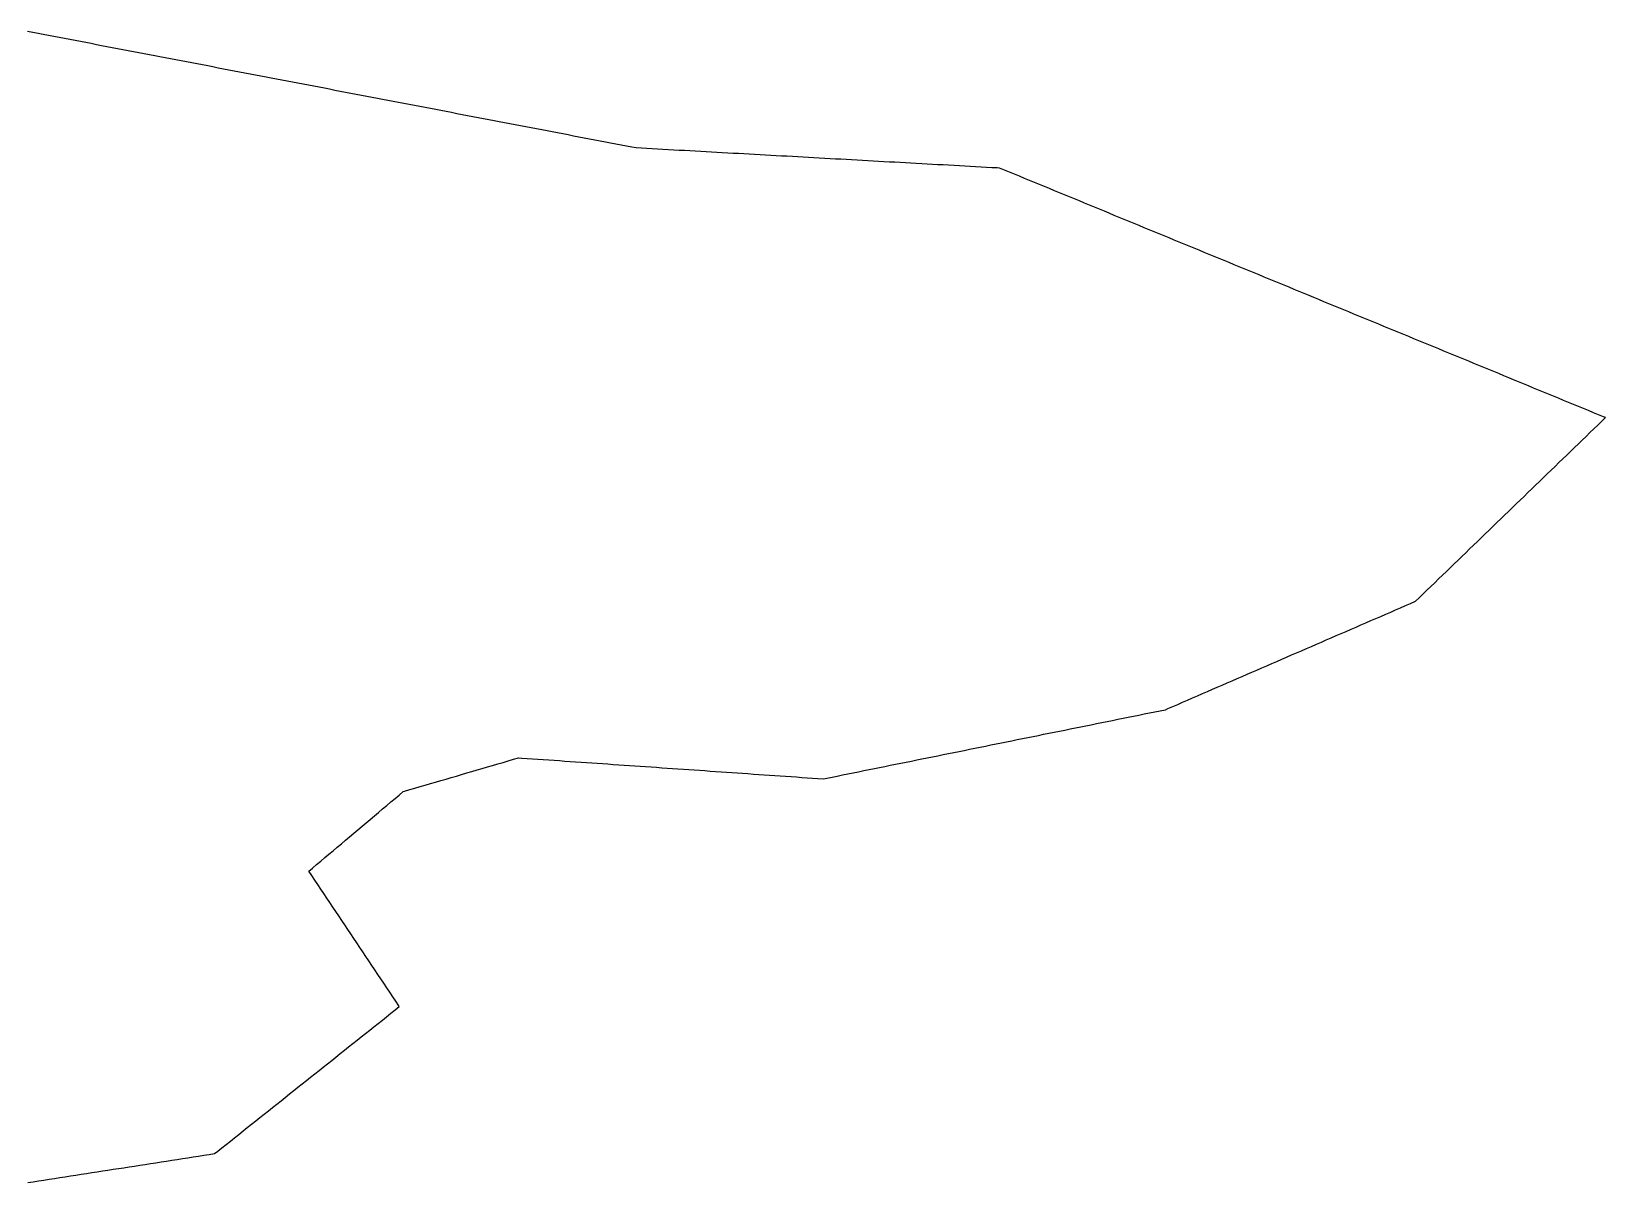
# Model space of a CAD drawing. Header units: millimetres. Extents: x 230 to 3347, y 514 to 5196.
# Drawn here: x 2597.2 to 2888.8, y 648 to 861.2 of the extents above; entities that cross this region are included whole.
import ezdxf

# ---------------------------------------------------------------- set-up
doc = ezdxf.new("R2010")
doc.units = ezdxf.units.MM
doc.layers.add('ALL_ISLANDS', color=7, linetype='Continuous')
doc.layers.add('OUTLINE_ISLAND_01', color=7, linetype='Continuous')

msp = doc.modelspace()

# ---------------------------------------------------------------- linework, layer by layer
at = {"layer": 'ALL_ISLANDS'}
msp.add_lwpolyline([(2596.5462, 648.0068), (2597.5344, 648.1596), (2598.5227, 648.3125), (2599.5109, 648.4654), (2600.4992, 648.6183), (2601.4874, 648.7711), (2602.4757, 648.924), (2603.4639, 649.0769), (2604.4522, 649.2297), (2605.4404, 649.3826), (2606.4286, 649.5355), (2607.4169, 649.6883), (2608.4051, 649.8412), (2609.3934, 649.9941), (2610.3816, 650.1469), (2611.3699, 650.2998), (2612.3581, 650.4527), (2613.3464, 650.6055), (2614.3346, 650.7584), (2615.3229, 650.9113), (2616.3111, 651.0641), (2617.2994, 651.217), (2618.2876, 651.3699), (2619.2759, 651.5227), (2620.2641, 651.6756), (2621.2523, 651.8285), (2622.2406, 651.9813), (2623.2288, 652.1342), (2624.2171, 652.2871), (2625.2053, 652.4399), (2626.1936, 652.5928), (2627.1818, 652.7457), (2628.1701, 652.8985), (2629.1583, 653.0514), (2630.1466, 653.2043), (2631.1348, 653.3571), (2631.7124, 653.817), (2632.4947, 654.4399), (2633.2771, 655.0627), (2634.0594, 655.6856), (2634.8417, 656.3085), (2635.624, 656.9314), (2636.4064, 657.5542), (2637.1887, 658.1771), (2637.971, 658.8), (2638.7533, 659.4228), (2639.5357, 660.0457), (2640.318, 660.6686), (2641.1003, 661.2915), (2641.8826, 661.9143), (2642.665, 662.5372), (2643.4473, 663.1601), (2644.2296, 663.7829), (2645.0119, 664.4058), (2645.7943, 665.0287), (2646.5766, 665.6515), (2647.3589, 666.2744), (2648.1412, 666.8973), (2648.9236, 667.5202), (2649.7059, 668.143), (2650.4882, 668.7659), (2651.2705, 669.3888), (2652.0529, 670.0116), (2652.8352, 670.6345), (2653.6175, 671.2574), (2654.3998, 671.8803), (2655.1822, 672.5031), (2655.9645, 673.126), (2656.7468, 673.7489), (2657.5291, 674.3717), (2658.3115, 674.9946), (2659.0938, 675.6175), (2659.8761, 676.2404), (2660.6584, 676.8632), (2661.4408, 677.4861), (2662.2231, 678.109), (2663.0054, 678.7318), (2663.7877, 679.3547), (2664.5701, 679.9776), (2665.3524, 680.6004), (2665.2531, 680.7491), (2664.6979, 681.5808), (2664.1426, 682.4125), (2663.5874, 683.2441), (2663.0321, 684.0758), (2662.4768, 684.9075), (2661.9216, 685.7392), (2661.3663, 686.5708), (2660.8111, 687.4025), (2660.2558, 688.2342), (2659.7005, 689.0659), (2659.1453, 689.8975), (2658.59, 690.7292), (2658.0348, 691.5609), (2657.4795, 692.3926), (2656.9242, 693.2243), (2656.369, 694.0559), (2655.8137, 694.8876), (2655.2585, 695.7193), (2654.7032, 696.551), (2654.1479, 697.3826), (2653.5927, 698.2143), (2653.0374, 699.046), (2652.4822, 699.8777), (2651.9269, 700.7094), (2651.3717, 701.541), (2650.8164, 702.3727), (2650.2611, 703.2044), (2649.7059, 704.0361), (2649.1506, 704.8677), (2648.5954, 705.6994), (2649.2647, 706.2632), (2650.0295, 706.9074), (2650.7944, 707.5516), (2651.5592, 708.1958), (2652.324, 708.84), (2653.0889, 709.4842), (2653.8537, 710.1285), (2654.6186, 710.7727), (2655.3834, 711.4169), (2656.1483, 712.0611), (2656.9131, 712.7053), (2657.678, 713.3495), (2658.4428, 713.9937), (2659.2076, 714.638), (2659.9725, 715.2822), (2660.7373, 715.9264), (2661.5022, 716.5706), (2662.267, 717.2148), (2663.0319, 717.859), (2663.7967, 718.5033), (2664.5616, 719.1475), (2665.3264, 719.7917), (2666.0912, 720.4359), (2666.3291, 720.5055), (2667.2888, 720.7864), (2668.2485, 721.0674), (2669.2082, 721.3483), (2670.168, 721.6292), (2671.1277, 721.9101), (2672.0874, 722.1911), (2673.0472, 722.472), (2674.0069, 722.7529), (2674.9666, 723.0339), (2675.9263, 723.3148), (2676.8861, 723.5957), (2677.8458, 723.8766), (2678.8055, 724.1576), (2679.7653, 724.4385), (2680.725, 724.7194), (2681.6847, 725.0003), (2682.6444, 725.2813), (2683.6042, 725.5622), (2684.5639, 725.8431), (2685.5236, 726.124), (2686.4834, 726.405), (2687.4431, 726.6859), (2688.0377, 726.6449), (2689.0353, 726.5761), (2690.033, 726.5073), (2691.0306, 726.4386), (2692.0282, 726.3698), (2693.0259, 726.301), (2694.0235, 726.2322), (2695.0211, 726.1634), (2696.0187, 726.0947), (2697.0164, 726.0259), (2698.014, 725.9571), (2699.0116, 725.8883), (2700.0093, 725.8195), (2701.0069, 725.7507), (2702.0045, 725.682), (2703.0022, 725.6132), (2703.9998, 725.5444), (2704.9974, 725.4756), (2705.9951, 725.4068), (2706.9927, 725.3381), (2707.9903, 725.2693), (2708.988, 725.2005), (2709.9856, 725.1317), (2710.9832, 725.0629), (2711.9809, 724.9941), (2712.9785, 724.9254), (2713.9761, 724.8566), (2714.9738, 724.7878), (2715.9714, 724.719), (2716.969, 724.6502), (2717.9666, 724.5815), (2718.9643, 724.5127), (2719.9619, 724.4439), (2720.9595, 724.3751), (2721.9572, 724.3063), (2722.9548, 724.2375), (2723.9524, 724.1688), (2724.9501, 724.1), (2725.9477, 724.0312), (2726.9453, 723.9624), (2727.943, 723.8936), (2728.9406, 723.8249), (2729.9382, 723.7561), (2730.9359, 723.6873), (2731.9335, 723.6185), (2732.9311, 723.5497), (2733.9288, 723.4809), (2734.9264, 723.4122), (2735.924, 723.3434), (2736.9217, 723.2746), (2737.9193, 723.2058), (2738.9169, 723.137), (2739.9145, 723.0683), (2740.9122, 722.9995), (2741.9098, 722.9307), (2742.9074, 722.8619), (2743.9051, 722.7931), (2744.5285, 722.9192), (2745.5087, 723.1173), (2746.4888, 723.3154), (2747.469, 723.5136), (2748.4492, 723.7117), (2749.4293, 723.9099), (2750.4095, 724.108), (2751.3897, 724.3062), (2752.3699, 724.5043), (2753.35, 724.7025), (2754.3302, 724.9006), (2755.3104, 725.0988), (2756.2906, 725.2969), (2757.2707, 725.4951), (2758.2509, 725.6932), (2759.2311, 725.8913), (2760.2112, 726.0895), (2761.1914, 726.2876), (2762.1716, 726.4858), (2763.1518, 726.6839), (2764.1319, 726.8821), (2765.1121, 727.0802), (2766.0923, 727.2784), (2767.0725, 727.4765), (2768.0526, 727.6747), (2769.0328, 727.8728), (2770.013, 728.071), (2770.9931, 728.2691), (2771.9733, 728.4672), (2772.9535, 728.6654), (2773.9337, 728.8635), (2774.9138, 729.0617), (2775.894, 729.2598), (2776.8742, 729.458), (2777.8543, 729.6561), (2778.8345, 729.8543), (2779.8147, 730.0524), (2780.7949, 730.2506), (2781.775, 730.4487), (2782.7552, 730.6469), (2783.7354, 730.845), (2784.7156, 731.0431), (2785.6957, 731.2413), (2786.6759, 731.4394), (2787.6561, 731.6376), (2788.6362, 731.8357), (2789.6164, 732.0339), (2790.5966, 732.232), (2791.5768, 732.4302), (2792.5569, 732.6283), (2793.5371, 732.8265), (2794.5173, 733.0246), (2795.4975, 733.2227), (2796.4776, 733.4209), (2797.4578, 733.619), (2798.438, 733.8172), (2799.4181, 734.0153), (2800.3983, 734.2135), (2801.3785, 734.4116), (2802.3587, 734.6098), (2803.3388, 734.8079), (2804.319, 735.0061), (2805.2992, 735.2042), (2806.2794, 735.4024), (2807.2595, 735.6005), (2807.7086, 735.7951), (2808.6261, 736.1927), (2809.5436, 736.5904), (2810.4612, 736.988), (2811.3787, 737.3857), (2812.2963, 737.7833), (2813.2138, 738.1809), (2814.1314, 738.5786), (2815.0489, 738.9762), (2815.9664, 739.3738), (2816.884, 739.7715), (2817.8015, 740.1691), (2818.7191, 740.5668), (2819.6366, 740.9644), (2820.5542, 741.362), (2821.4717, 741.7597), (2822.3892, 742.1573), (2823.3068, 742.555), (2824.2243, 742.9526), (2825.1419, 743.3502), (2826.0594, 743.7479), (2826.9769, 744.1455), (2827.8945, 744.5432), (2828.812, 744.9408), (2829.7296, 745.3384), (2830.6471, 745.7361), (2831.5647, 746.1337), (2832.4822, 746.5313), (2833.3997, 746.929), (2834.3173, 747.3266), (2835.2348, 747.7243), (2836.1524, 748.1219), (2837.0699, 748.5195), (2837.9875, 748.9172), (2838.905, 749.3148), (2839.8225, 749.7125), (2840.7401, 750.1101), (2841.6576, 750.5077), (2842.5752, 750.9054), (2843.4927, 751.303), (2844.4102, 751.7006), (2845.3278, 752.0983), (2846.2453, 752.4959), (2847.1629, 752.8936), (2848.0804, 753.2912), (2848.998, 753.6888), (2849.9155, 754.0865), (2850.833, 754.4841), (2851.7506, 754.8818), (2852.6681, 755.2794), (2853.5857, 755.677), (2854.2814, 756.3495), (2855.0004, 757.0444), (2855.7195, 757.7394), (2856.4385, 758.4344), (2857.1575, 759.1294), (2857.8766, 759.8243), (2858.5956, 760.5193), (2859.3146, 761.2143), (2860.0337, 761.9092), (2860.7527, 762.6042), (2861.4718, 763.2992), (2862.1908, 763.9942), (2862.9098, 764.6891), (2863.6289, 765.3841), (2864.3479, 766.0791), (2865.0669, 766.7741), (2865.786, 767.469), (2866.505, 768.164), (2867.2241, 768.859), (2867.9431, 769.5539), (2868.6621, 770.2489), (2869.3812, 770.9439), (2870.1002, 771.6389), (2870.8192, 772.3338), (2871.5383, 773.0288), (2872.2573, 773.7238), (2872.9763, 774.4187), (2873.6954, 775.1137), (2874.4144, 775.8087), (2875.1335, 776.5037), (2875.8525, 777.1986), (2876.5715, 777.8936), (2877.2906, 778.5886), (2878.0096, 779.2835), (2878.7286, 779.9785), (2879.4477, 780.6735), (2880.1667, 781.3685), (2880.8858, 782.0634), (2881.6048, 782.7584), (2882.3238, 783.4534), (2883.0429, 784.1484), (2883.7619, 784.8433), (2884.4809, 785.5383), (2885.2, 786.2333), (2885.919, 786.9282), (2886.638, 787.6232), (2887.3571, 788.3182), (2888.0761, 789.0132), (2888.7952, 789.7081), (2888.4231, 789.8613), (2887.4984, 790.2421), (2886.5737, 790.6228), (2885.649, 791.0036), (2884.7243, 791.3843), (2883.7997, 791.7651), (2882.875, 792.1458), (2881.9503, 792.5266), (2881.0256, 792.9073), (2880.1009, 793.2881), (2879.1763, 793.6688), (2878.2516, 794.0495), (2877.3269, 794.4303), (2876.4022, 794.811), (2875.4775, 795.1918), (2874.5529, 795.5725), (2873.6282, 795.9533), (2872.7035, 796.334), (2871.7788, 796.7148), (2870.8541, 797.0955), (2869.9295, 797.4763), (2869.0048, 797.857), (2868.0801, 798.2377), (2867.1554, 798.6185), (2866.2307, 798.9992), (2865.3061, 799.38), (2864.3814, 799.7607), (2863.4567, 800.1415), (2862.532, 800.5222), (2861.6073, 800.903), (2860.6827, 801.2837), (2859.758, 801.6645), (2858.8333, 802.0452), (2857.9086, 802.4259), (2856.984, 802.8067), (2856.0593, 803.1874), (2855.1346, 803.5682), (2854.2099, 803.9489), (2853.2852, 804.3297), (2852.3606, 804.7104), (2851.4359, 805.0912), (2850.5112, 805.4719), (2849.5865, 805.8527), (2848.6618, 806.2334), (2847.7372, 806.6141), (2846.8125, 806.9949), (2845.8878, 807.3756), (2844.9631, 807.7564), (2844.0384, 808.1371), (2843.1138, 808.5179), (2842.1891, 808.8986), (2841.2644, 809.2794), (2840.3397, 809.6601), (2839.415, 810.0409), (2838.4904, 810.4216), (2837.5657, 810.8023), (2836.641, 811.1831), (2835.7163, 811.5638), (2834.7916, 811.9446), (2833.867, 812.3253), (2832.9423, 812.7061), (2832.0176, 813.0868), (2831.0929, 813.4676), (2830.1682, 813.8483), (2829.2436, 814.2291), (2828.3189, 814.6098), (2827.3942, 814.9905), (2826.4695, 815.3713), (2825.5448, 815.752), (2824.6202, 816.1328), (2823.6955, 816.5135), (2822.7708, 816.8943), (2821.8461, 817.275), (2820.9214, 817.6558), (2819.9968, 818.0365), (2819.0721, 818.4173), (2818.1474, 818.798), (2817.2227, 819.1787), (2816.298, 819.5595), (2815.3734, 819.9402), (2814.4487, 820.321), (2813.524, 820.7017), (2812.5993, 821.0825), (2811.6746, 821.4632), (2810.75, 821.844), (2809.8253, 822.2247), (2808.9006, 822.6055), (2807.9759, 822.9862), (2807.0512, 823.3669), (2806.1266, 823.7477), (2805.2019, 824.1284), (2804.2772, 824.5092), (2803.3525, 824.8899), (2802.4278, 825.2707), (2801.5032, 825.6514), (2800.5785, 826.0322), (2799.6538, 826.4129), (2798.7291, 826.7937), (2797.8044, 827.1744), (2796.8798, 827.5551), (2795.9551, 827.9359), (2795.0304, 828.3166), (2794.1057, 828.6974), (2793.181, 829.0781), (2792.2564, 829.4589), (2791.3317, 829.8396), (2790.407, 830.2204), (2789.4823, 830.6011), (2788.5576, 830.9819), (2787.633, 831.3626), (2786.7083, 831.7433), (2785.7836, 832.1241), (2784.8589, 832.5048), (2783.9342, 832.8856), (2783.0096, 833.2663), (2782.0849, 833.6471), (2781.1602, 834.0278), (2780.2355, 834.4086), (2779.3108, 834.7893), (2778.3862, 835.1701), (2777.4615, 835.5508), (2776.5368, 835.9315), (2776.1027, 835.9556), (2775.1043, 836.0109), (2774.1058, 836.0663), (2773.1073, 836.1216), (2772.1089, 836.1769), (2771.1104, 836.2322), (2770.1119, 836.2876), (2769.1135, 836.3429), (2768.115, 836.3982), (2767.1165, 836.4535), (2766.1181, 836.5089), (2765.1196, 836.5642), (2764.1211, 836.6195), (2763.1227, 836.6748), (2762.1242, 836.7302), (2761.1257, 836.7855), (2760.1273, 836.8408), (2759.1288, 836.8961), (2758.1303, 836.9515), (2757.1318, 837.0068), (2756.1334, 837.0621), (2755.1349, 837.1175), (2754.1364, 837.1728), (2753.138, 837.2281), (2752.1395, 837.2834), (2751.141, 837.3388), (2750.1426, 837.3941), (2749.1441, 837.4494), (2748.1456, 837.5047), (2747.1472, 837.5601), (2746.1487, 837.6154), (2745.1502, 837.6707), (2744.1518, 837.726), (2743.1533, 837.7814), (2742.1548, 837.8367), (2741.1564, 837.892), (2740.1579, 837.9474), (2739.1594, 838.0027), (2738.161, 838.058), (2737.1625, 838.1133), (2736.164, 838.1687), (2735.1655, 838.224), (2734.1671, 838.2793), (2733.1686, 838.3346), (2732.1701, 838.39), (2731.1717, 838.4453), (2730.1732, 838.5006), (2729.1747, 838.5559), (2728.1763, 838.6113), (2727.1778, 838.6666), (2726.1793, 838.7219), (2725.1809, 838.7773), (2724.1824, 838.8326), (2723.1839, 838.8879), (2722.1855, 838.9432), (2721.187, 838.9986), (2720.1885, 839.0539), (2719.1901, 839.1092), (2718.1916, 839.1645), (2717.1931, 839.2199), (2716.1946, 839.2752), (2715.1962, 839.3305), (2714.1977, 839.3858), (2713.1992, 839.4412), (2712.2008, 839.4965), (2711.2023, 839.5518), (2710.2038, 839.6072), (2709.2054, 839.6625), (2708.4304, 839.8108), (2707.4482, 839.9988), (2706.466, 840.1868), (2705.4839, 840.3748), (2704.5017, 840.5628), (2703.5195, 840.7508), (2702.5374, 840.9388), (2701.5552, 841.1268), (2700.573, 841.3149), (2699.5909, 841.5029), (2698.6087, 841.6909), (2697.6265, 841.8789), (2696.6444, 842.0669), (2695.6622, 842.2549), (2694.68, 842.4429), (2693.6979, 842.6309), (2692.7157, 842.8189), (2691.7335, 843.0069), (2690.7514, 843.1949), (2689.7692, 843.3829), (2688.787, 843.5709), (2687.8048, 843.7589), (2686.8227, 843.9469), (2685.8405, 844.1349), (2684.8583, 844.3229), (2683.8762, 844.5109), (2682.894, 844.6989), (2681.9118, 844.8869), (2680.9297, 845.0749), (2679.9475, 845.2629), (2678.9653, 845.4509), (2677.9832, 845.6389), (2677.001, 845.8269), (2676.0188, 846.0149), (2675.0367, 846.2029), (2674.0545, 846.3909), (2673.0723, 846.5789), (2672.0902, 846.767), (2671.108, 846.955), (2670.1258, 847.143), (2669.1436, 847.331), (2668.1615, 847.519), (2667.1793, 847.707), (2666.1971, 847.895), (2665.215, 848.083), (2664.2328, 848.271), (2663.2506, 848.459), (2662.2685, 848.647), (2661.2863, 848.835), (2660.3041, 849.023), (2659.322, 849.211), (2658.3398, 849.399), (2657.3576, 849.587), (2656.3755, 849.775), (2655.3933, 849.963), (2654.4111, 850.151), (2653.429, 850.339), (2652.4468, 850.527), (2651.4646, 850.715), (2650.4824, 850.903), (2649.5003, 851.091), (2648.5181, 851.279), (2647.5359, 851.467), (2646.5538, 851.655), (2645.5716, 851.843), (2644.5894, 852.031), (2643.6073, 852.2191), (2642.6251, 852.4071), (2641.6429, 852.5951), (2640.6608, 852.7831), (2639.6786, 852.9711), (2638.6964, 853.1591), (2637.7143, 853.3471), (2636.7321, 853.5351), (2635.7499, 853.7231), (2634.7678, 853.9111), (2633.7856, 854.0991), (2632.8034, 854.2871), (2631.8212, 854.4751), (2630.8391, 854.6631), (2629.8569, 854.8511), (2628.8747, 855.0391), (2627.8926, 855.2271), (2626.9104, 855.4151), (2625.9282, 855.6031), (2624.9461, 855.7911), (2623.9639, 855.9791), (2622.9817, 856.1671), (2621.9996, 856.3551), (2621.0174, 856.5431), (2620.0352, 856.7311), (2619.0531, 856.9191), (2618.0709, 857.1071), (2617.0887, 857.2951), (2616.1066, 857.4831), (2615.1244, 857.6712), (2614.1422, 857.8592), (2613.16, 858.0472), (2612.1779, 858.2352), (2611.1957, 858.4232), (2610.2135, 858.6112), (2609.2314, 858.7992), (2608.2492, 858.9872), (2607.267, 859.1752), (2606.2849, 859.3632), (2605.3027, 859.5512), (2604.3205, 859.7392), (2603.3384, 859.9272), (2602.3562, 860.1152), (2601.374, 860.3032), (2600.3919, 860.4912), (2599.4097, 860.6792), (2598.4275, 860.8672), (2597.4454, 861.0552), (2596.4632, 861.2432)], dxfattribs=at)
at = {"layer": 'OUTLINE_ISLAND_01'}
msp.add_lwpolyline([(2596.5462, 648.0068), (2597.5344, 648.1596), (2598.5227, 648.3125), (2599.5109, 648.4654), (2600.4992, 648.6183), (2601.4874, 648.7711), (2602.4757, 648.924), (2603.4639, 649.0769), (2604.4522, 649.2297), (2605.4404, 649.3826), (2606.4286, 649.5355), (2607.4169, 649.6883), (2608.4051, 649.8412), (2609.3934, 649.9941), (2610.3816, 650.1469), (2611.3699, 650.2998), (2612.3581, 650.4527), (2613.3464, 650.6055), (2614.3346, 650.7584), (2615.3229, 650.9113), (2616.3111, 651.0641), (2617.2994, 651.217), (2618.2876, 651.3699), (2619.2759, 651.5227), (2620.2641, 651.6756), (2621.2523, 651.8285), (2622.2406, 651.9813), (2623.2288, 652.1342), (2624.2171, 652.2871), (2625.2053, 652.4399), (2626.1936, 652.5928), (2627.1818, 652.7457), (2628.1701, 652.8985), (2629.1583, 653.0514), (2630.1466, 653.2043), (2631.1348, 653.3571), (2631.7124, 653.817), (2632.4947, 654.4399), (2633.2771, 655.0627), (2634.0594, 655.6856), (2634.8417, 656.3085), (2635.624, 656.9314), (2636.4064, 657.5542), (2637.1887, 658.1771), (2637.971, 658.8), (2638.7533, 659.4228), (2639.5357, 660.0457), (2640.318, 660.6686), (2641.1003, 661.2915), (2641.8826, 661.9143), (2642.665, 662.5372), (2643.4473, 663.1601), (2644.2296, 663.7829), (2645.0119, 664.4058), (2645.7943, 665.0287), (2646.5766, 665.6515), (2647.3589, 666.2744), (2648.1412, 666.8973), (2648.9236, 667.5202), (2649.7059, 668.143), (2650.4882, 668.7659), (2651.2705, 669.3888), (2652.0529, 670.0116), (2652.8352, 670.6345), (2653.6175, 671.2574), (2654.3998, 671.8803), (2655.1822, 672.5031), (2655.9645, 673.126), (2656.7468, 673.7489), (2657.5291, 674.3717), (2658.3115, 674.9946), (2659.0938, 675.6175), (2659.8761, 676.2404), (2660.6584, 676.8632), (2661.4408, 677.4861), (2662.2231, 678.109), (2663.0054, 678.7318), (2663.7877, 679.3547), (2664.5701, 679.9776), (2665.3524, 680.6004), (2665.2531, 680.7491), (2664.6979, 681.5808), (2664.1426, 682.4125), (2663.5874, 683.2441), (2663.0321, 684.0758), (2662.4768, 684.9075), (2661.9216, 685.7392), (2661.3663, 686.5708), (2660.8111, 687.4025), (2660.2558, 688.2342), (2659.7005, 689.0659), (2659.1453, 689.8975), (2658.59, 690.7292), (2658.0348, 691.5609), (2657.4795, 692.3926), (2656.9242, 693.2243), (2656.369, 694.0559), (2655.8137, 694.8876), (2655.2585, 695.7193), (2654.7032, 696.551), (2654.1479, 697.3826), (2653.5927, 698.2143), (2653.0374, 699.046), (2652.4822, 699.8777), (2651.9269, 700.7094), (2651.3717, 701.541), (2650.8164, 702.3727), (2650.2611, 703.2044), (2649.7059, 704.0361), (2649.1506, 704.8677), (2648.5954, 705.6994), (2649.2647, 706.2632), (2650.0295, 706.9074), (2650.7944, 707.5516), (2651.5592, 708.1958), (2652.324, 708.84), (2653.0889, 709.4842), (2653.8537, 710.1285), (2654.6186, 710.7727), (2655.3834, 711.4169), (2656.1483, 712.0611), (2656.9131, 712.7053), (2657.678, 713.3495), (2658.4428, 713.9937), (2659.2076, 714.638), (2659.9725, 715.2822), (2660.7373, 715.9264), (2661.5022, 716.5706), (2662.267, 717.2148), (2663.0319, 717.859), (2663.7967, 718.5033), (2664.5616, 719.1475), (2665.3264, 719.7917), (2666.0912, 720.4359), (2666.3291, 720.5055), (2667.2888, 720.7864), (2668.2485, 721.0674), (2669.2082, 721.3483), (2670.168, 721.6292), (2671.1277, 721.9101), (2672.0874, 722.1911), (2673.0472, 722.472), (2674.0069, 722.7529), (2674.9666, 723.0339), (2675.9263, 723.3148), (2676.8861, 723.5957), (2677.8458, 723.8766), (2678.8055, 724.1576), (2679.7653, 724.4385), (2680.725, 724.7194), (2681.6847, 725.0003), (2682.6444, 725.2813), (2683.6042, 725.5622), (2684.5639, 725.8431), (2685.5236, 726.124), (2686.4834, 726.405), (2687.4431, 726.6859), (2688.0377, 726.6449), (2689.0353, 726.5761), (2690.033, 726.5073), (2691.0306, 726.4386), (2692.0282, 726.3698), (2693.0259, 726.301), (2694.0235, 726.2322), (2695.0211, 726.1634), (2696.0187, 726.0947), (2697.0164, 726.0259), (2698.014, 725.9571), (2699.0116, 725.8883), (2700.0093, 725.8195), (2701.0069, 725.7507), (2702.0045, 725.682), (2703.0022, 725.6132), (2703.9998, 725.5444), (2704.9974, 725.4756), (2705.9951, 725.4068), (2706.9927, 725.3381), (2707.9903, 725.2693), (2708.988, 725.2005), (2709.9856, 725.1317), (2710.9832, 725.0629), (2711.9809, 724.9941), (2712.9785, 724.9254), (2713.9761, 724.8566), (2714.9738, 724.7878), (2715.9714, 724.719), (2716.969, 724.6502), (2717.9666, 724.5815), (2718.9643, 724.5127), (2719.9619, 724.4439), (2720.9595, 724.3751), (2721.9572, 724.3063), (2722.9548, 724.2375), (2723.9524, 724.1688), (2724.9501, 724.1), (2725.9477, 724.0312), (2726.9453, 723.9624), (2727.943, 723.8936), (2728.9406, 723.8249), (2729.9382, 723.7561), (2730.9359, 723.6873), (2731.9335, 723.6185), (2732.9311, 723.5497), (2733.9288, 723.4809), (2734.9264, 723.4122), (2735.924, 723.3434), (2736.9217, 723.2746), (2737.9193, 723.2058), (2738.9169, 723.137), (2739.9145, 723.0683), (2740.9122, 722.9995), (2741.9098, 722.9307), (2742.9074, 722.8619), (2743.9051, 722.7931), (2744.5285, 722.9192), (2745.5087, 723.1173), (2746.4888, 723.3154), (2747.469, 723.5136), (2748.4492, 723.7117), (2749.4293, 723.9099), (2750.4095, 724.108), (2751.3897, 724.3062), (2752.3699, 724.5043), (2753.35, 724.7025), (2754.3302, 724.9006), (2755.3104, 725.0988), (2756.2906, 725.2969), (2757.2707, 725.4951), (2758.2509, 725.6932), (2759.2311, 725.8913), (2760.2112, 726.0895), (2761.1914, 726.2876), (2762.1716, 726.4858), (2763.1518, 726.6839), (2764.1319, 726.8821), (2765.1121, 727.0802), (2766.0923, 727.2784), (2767.0725, 727.4765), (2768.0526, 727.6747), (2769.0328, 727.8728), (2770.013, 728.071), (2770.9931, 728.2691), (2771.9733, 728.4672), (2772.9535, 728.6654), (2773.9337, 728.8635), (2774.9138, 729.0617), (2775.894, 729.2598), (2776.8742, 729.458), (2777.8543, 729.6561), (2778.8345, 729.8543), (2779.8147, 730.0524), (2780.7949, 730.2506), (2781.775, 730.4487), (2782.7552, 730.6469), (2783.7354, 730.845), (2784.7156, 731.0431), (2785.6957, 731.2413), (2786.6759, 731.4394), (2787.6561, 731.6376), (2788.6362, 731.8357), (2789.6164, 732.0339), (2790.5966, 732.232), (2791.5768, 732.4302), (2792.5569, 732.6283), (2793.5371, 732.8265), (2794.5173, 733.0246), (2795.4975, 733.2227), (2796.4776, 733.4209), (2797.4578, 733.619), (2798.438, 733.8172), (2799.4181, 734.0153), (2800.3983, 734.2135), (2801.3785, 734.4116), (2802.3587, 734.6098), (2803.3388, 734.8079), (2804.319, 735.0061), (2805.2992, 735.2042), (2806.2794, 735.4024), (2807.2595, 735.6005), (2807.7086, 735.7951), (2808.6261, 736.1927), (2809.5436, 736.5904), (2810.4612, 736.988), (2811.3787, 737.3857), (2812.2963, 737.7833), (2813.2138, 738.1809), (2814.1314, 738.5786), (2815.0489, 738.9762), (2815.9664, 739.3738), (2816.884, 739.7715), (2817.8015, 740.1691), (2818.7191, 740.5668), (2819.6366, 740.9644), (2820.5542, 741.362), (2821.4717, 741.7597), (2822.3892, 742.1573), (2823.3068, 742.555), (2824.2243, 742.9526), (2825.1419, 743.3502), (2826.0594, 743.7479), (2826.9769, 744.1455), (2827.8945, 744.5432), (2828.812, 744.9408), (2829.7296, 745.3384), (2830.6471, 745.7361), (2831.5647, 746.1337), (2832.4822, 746.5313), (2833.3997, 746.929), (2834.3173, 747.3266), (2835.2348, 747.7243), (2836.1524, 748.1219), (2837.0699, 748.5195), (2837.9875, 748.9172), (2838.905, 749.3148), (2839.8225, 749.7125), (2840.7401, 750.1101), (2841.6576, 750.5077), (2842.5752, 750.9054), (2843.4927, 751.303), (2844.4102, 751.7006), (2845.3278, 752.0983), (2846.2453, 752.4959), (2847.1629, 752.8936), (2848.0804, 753.2912), (2848.998, 753.6888), (2849.9155, 754.0865), (2850.833, 754.4841), (2851.7506, 754.8818), (2852.6681, 755.2794), (2853.5857, 755.677), (2854.2814, 756.3495), (2855.0004, 757.0444), (2855.7195, 757.7394), (2856.4385, 758.4344), (2857.1575, 759.1294), (2857.8766, 759.8243), (2858.5956, 760.5193), (2859.3146, 761.2143), (2860.0337, 761.9092), (2860.7527, 762.6042), (2861.4718, 763.2992), (2862.1908, 763.9942), (2862.9098, 764.6891), (2863.6289, 765.3841), (2864.3479, 766.0791), (2865.0669, 766.7741), (2865.786, 767.469), (2866.505, 768.164), (2867.2241, 768.859), (2867.9431, 769.5539), (2868.6621, 770.2489), (2869.3812, 770.9439), (2870.1002, 771.6389), (2870.8192, 772.3338), (2871.5383, 773.0288), (2872.2573, 773.7238), (2872.9763, 774.4187), (2873.6954, 775.1137), (2874.4144, 775.8087), (2875.1335, 776.5037), (2875.8525, 777.1986), (2876.5715, 777.8936), (2877.2906, 778.5886), (2878.0096, 779.2835), (2878.7286, 779.9785), (2879.4477, 780.6735), (2880.1667, 781.3685), (2880.8858, 782.0634), (2881.6048, 782.7584), (2882.3238, 783.4534), (2883.0429, 784.1484), (2883.7619, 784.8433), (2884.4809, 785.5383), (2885.2, 786.2333), (2885.919, 786.9282), (2886.638, 787.6232), (2887.3571, 788.3182), (2888.0761, 789.0132), (2888.7952, 789.7081), (2888.4231, 789.8613), (2887.4984, 790.2421), (2886.5737, 790.6228), (2885.649, 791.0036), (2884.7243, 791.3843), (2883.7997, 791.7651), (2882.875, 792.1458), (2881.9503, 792.5266), (2881.0256, 792.9073), (2880.1009, 793.2881), (2879.1763, 793.6688), (2878.2516, 794.0495), (2877.3269, 794.4303), (2876.4022, 794.811), (2875.4775, 795.1918), (2874.5529, 795.5725), (2873.6282, 795.9533), (2872.7035, 796.334), (2871.7788, 796.7148), (2870.8541, 797.0955), (2869.9295, 797.4763), (2869.0048, 797.857), (2868.0801, 798.2377), (2867.1554, 798.6185), (2866.2307, 798.9992), (2865.3061, 799.38), (2864.3814, 799.7607), (2863.4567, 800.1415), (2862.532, 800.5222), (2861.6073, 800.903), (2860.6827, 801.2837), (2859.758, 801.6645), (2858.8333, 802.0452), (2857.9086, 802.4259), (2856.984, 802.8067), (2856.0593, 803.1874), (2855.1346, 803.5682), (2854.2099, 803.9489), (2853.2852, 804.3297), (2852.3606, 804.7104), (2851.4359, 805.0912), (2850.5112, 805.4719), (2849.5865, 805.8527), (2848.6618, 806.2334), (2847.7372, 806.6141), (2846.8125, 806.9949), (2845.8878, 807.3756), (2844.9631, 807.7564), (2844.0384, 808.1371), (2843.1138, 808.5179), (2842.1891, 808.8986), (2841.2644, 809.2794), (2840.3397, 809.6601), (2839.415, 810.0409), (2838.4904, 810.4216), (2837.5657, 810.8023), (2836.641, 811.1831), (2835.7163, 811.5638), (2834.7916, 811.9446), (2833.867, 812.3253), (2832.9423, 812.7061), (2832.0176, 813.0868), (2831.0929, 813.4676), (2830.1682, 813.8483), (2829.2436, 814.2291), (2828.3189, 814.6098), (2827.3942, 814.9905), (2826.4695, 815.3713), (2825.5448, 815.752), (2824.6202, 816.1328), (2823.6955, 816.5135), (2822.7708, 816.8943), (2821.8461, 817.275), (2820.9214, 817.6558), (2819.9968, 818.0365), (2819.0721, 818.4173), (2818.1474, 818.798), (2817.2227, 819.1787), (2816.298, 819.5595), (2815.3734, 819.9402), (2814.4487, 820.321), (2813.524, 820.7017), (2812.5993, 821.0825), (2811.6746, 821.4632), (2810.75, 821.844), (2809.8253, 822.2247), (2808.9006, 822.6055), (2807.9759, 822.9862), (2807.0512, 823.3669), (2806.1266, 823.7477), (2805.2019, 824.1284), (2804.2772, 824.5092), (2803.3525, 824.8899), (2802.4278, 825.2707), (2801.5032, 825.6514), (2800.5785, 826.0322), (2799.6538, 826.4129), (2798.7291, 826.7937), (2797.8044, 827.1744), (2796.8798, 827.5551), (2795.9551, 827.9359), (2795.0304, 828.3166), (2794.1057, 828.6974), (2793.181, 829.0781), (2792.2564, 829.4589), (2791.3317, 829.8396), (2790.407, 830.2204), (2789.4823, 830.6011), (2788.5576, 830.9819), (2787.633, 831.3626), (2786.7083, 831.7433), (2785.7836, 832.1241), (2784.8589, 832.5048), (2783.9342, 832.8856), (2783.0096, 833.2663), (2782.0849, 833.6471), (2781.1602, 834.0278), (2780.2355, 834.4086), (2779.3108, 834.7893), (2778.3862, 835.1701), (2777.4615, 835.5508), (2776.5368, 835.9315), (2776.1027, 835.9556), (2775.1043, 836.0109), (2774.1058, 836.0663), (2773.1073, 836.1216), (2772.1089, 836.1769), (2771.1104, 836.2322), (2770.1119, 836.2876), (2769.1135, 836.3429), (2768.115, 836.3982), (2767.1165, 836.4535), (2766.1181, 836.5089), (2765.1196, 836.5642), (2764.1211, 836.6195), (2763.1227, 836.6748), (2762.1242, 836.7302), (2761.1257, 836.7855), (2760.1273, 836.8408), (2759.1288, 836.8961), (2758.1303, 836.9515), (2757.1318, 837.0068), (2756.1334, 837.0621), (2755.1349, 837.1175), (2754.1364, 837.1728), (2753.138, 837.2281), (2752.1395, 837.2834), (2751.141, 837.3388), (2750.1426, 837.3941), (2749.1441, 837.4494), (2748.1456, 837.5047), (2747.1472, 837.5601), (2746.1487, 837.6154), (2745.1502, 837.6707), (2744.1518, 837.726), (2743.1533, 837.7814), (2742.1548, 837.8367), (2741.1564, 837.892), (2740.1579, 837.9474), (2739.1594, 838.0027), (2738.161, 838.058), (2737.1625, 838.1133), (2736.164, 838.1687), (2735.1655, 838.224), (2734.1671, 838.2793), (2733.1686, 838.3346), (2732.1701, 838.39), (2731.1717, 838.4453), (2730.1732, 838.5006), (2729.1747, 838.5559), (2728.1763, 838.6113), (2727.1778, 838.6666), (2726.1793, 838.7219), (2725.1809, 838.7773), (2724.1824, 838.8326), (2723.1839, 838.8879), (2722.1855, 838.9432), (2721.187, 838.9986), (2720.1885, 839.0539), (2719.1901, 839.1092), (2718.1916, 839.1645), (2717.1931, 839.2199), (2716.1946, 839.2752), (2715.1962, 839.3305), (2714.1977, 839.3858), (2713.1992, 839.4412), (2712.2008, 839.4965), (2711.2023, 839.5518), (2710.2038, 839.6072), (2709.2054, 839.6625), (2708.4304, 839.8108), (2707.4482, 839.9988), (2706.466, 840.1868), (2705.4839, 840.3748), (2704.5017, 840.5628), (2703.5195, 840.7508), (2702.5374, 840.9388), (2701.5552, 841.1268), (2700.573, 841.3149), (2699.5909, 841.5029), (2698.6087, 841.6909), (2697.6265, 841.8789), (2696.6444, 842.0669), (2695.6622, 842.2549), (2694.68, 842.4429), (2693.6979, 842.6309), (2692.7157, 842.8189), (2691.7335, 843.0069), (2690.7514, 843.1949), (2689.7692, 843.3829), (2688.787, 843.5709), (2687.8048, 843.7589), (2686.8227, 843.9469), (2685.8405, 844.1349), (2684.8583, 844.3229), (2683.8762, 844.5109), (2682.894, 844.6989), (2681.9118, 844.8869), (2680.9297, 845.0749), (2679.9475, 845.2629), (2678.9653, 845.4509), (2677.9832, 845.6389), (2677.001, 845.8269), (2676.0188, 846.0149), (2675.0367, 846.2029), (2674.0545, 846.3909), (2673.0723, 846.5789), (2672.0902, 846.767), (2671.108, 846.955), (2670.1258, 847.143), (2669.1436, 847.331), (2668.1615, 847.519), (2667.1793, 847.707), (2666.1971, 847.895), (2665.215, 848.083), (2664.2328, 848.271), (2663.2506, 848.459), (2662.2685, 848.647), (2661.2863, 848.835), (2660.3041, 849.023), (2659.322, 849.211), (2658.3398, 849.399), (2657.3576, 849.587), (2656.3755, 849.775), (2655.3933, 849.963), (2654.4111, 850.151), (2653.429, 850.339), (2652.4468, 850.527), (2651.4646, 850.715), (2650.4824, 850.903), (2649.5003, 851.091), (2648.5181, 851.279), (2647.5359, 851.467), (2646.5538, 851.655), (2645.5716, 851.843), (2644.5894, 852.031), (2643.6073, 852.2191), (2642.6251, 852.4071), (2641.6429, 852.5951), (2640.6608, 852.7831), (2639.6786, 852.9711), (2638.6964, 853.1591), (2637.7143, 853.3471), (2636.7321, 853.5351), (2635.7499, 853.7231), (2634.7678, 853.9111), (2633.7856, 854.0991), (2632.8034, 854.2871), (2631.8212, 854.4751), (2630.8391, 854.6631), (2629.8569, 854.8511), (2628.8747, 855.0391), (2627.8926, 855.2271), (2626.9104, 855.4151), (2625.9282, 855.6031), (2624.9461, 855.7911), (2623.9639, 855.9791), (2622.9817, 856.1671), (2621.9996, 856.3551), (2621.0174, 856.5431), (2620.0352, 856.7311), (2619.0531, 856.9191), (2618.0709, 857.1071), (2617.0887, 857.2951), (2616.1066, 857.4831), (2615.1244, 857.6712), (2614.1422, 857.8592), (2613.16, 858.0472), (2612.1779, 858.2352), (2611.1957, 858.4232), (2610.2135, 858.6112), (2609.2314, 858.7992), (2608.2492, 858.9872), (2607.267, 859.1752), (2606.2849, 859.3632), (2605.3027, 859.5512), (2604.3205, 859.7392), (2603.3384, 859.9272), (2602.3562, 860.1152), (2601.374, 860.3032), (2600.3919, 860.4912), (2599.4097, 860.6792), (2598.4275, 860.8672), (2597.4454, 861.0552), (2596.4632, 861.2432)], dxfattribs=at)

doc.saveas('drawing.dxf')
